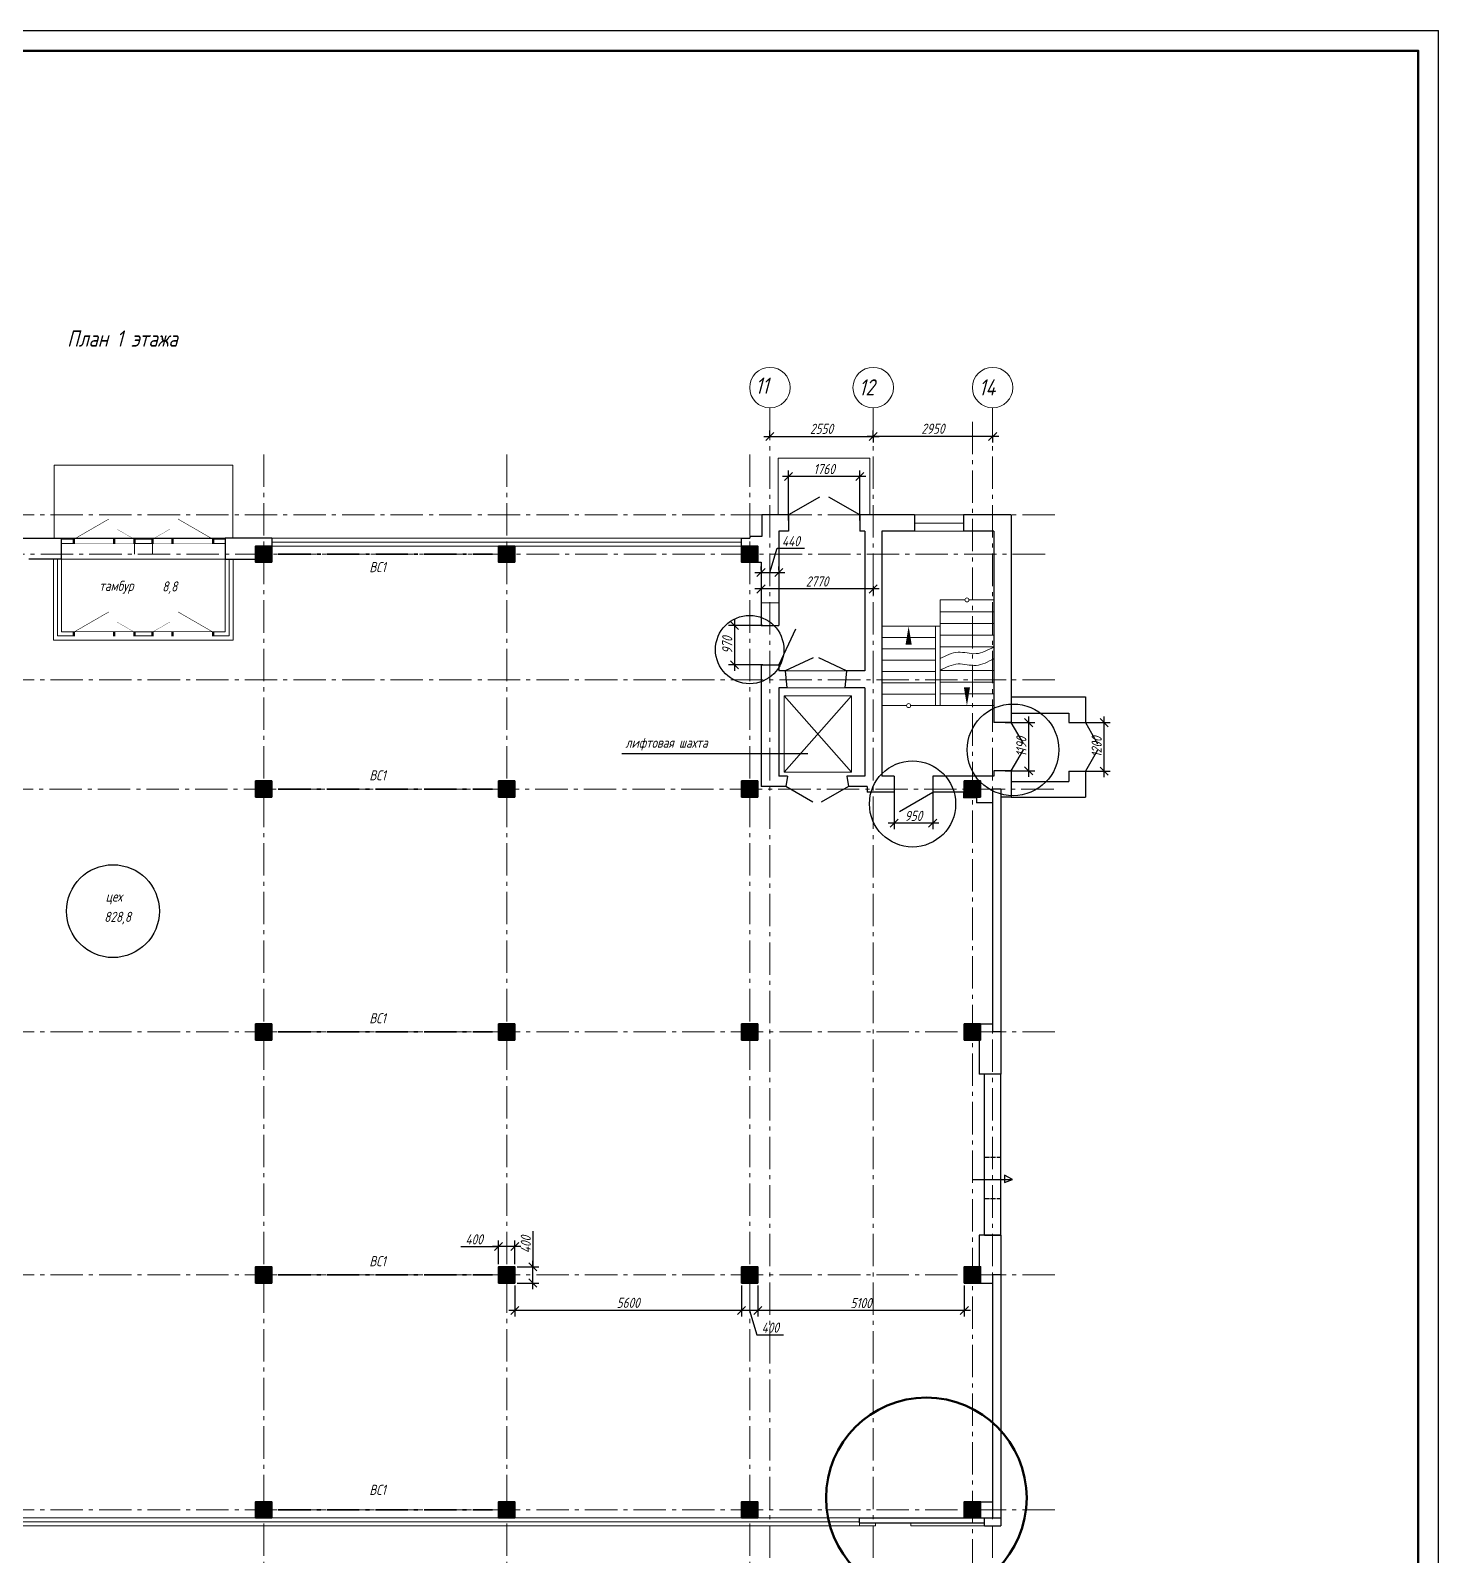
# Model space of a CAD drawing. Header units: millimetres. Extents: x 5341 to 134645, y 2795 to 129189.
# Drawn here: x 33574 to 68341, y 24569 to 62233 of the extents above; entities that cross this region are included whole.
import ezdxf

# ---------------------------------------------------------------- set-up
doc = ezdxf.new("R2010")
doc.units = ezdxf.units.MM
doc.linetypes.add('ACAD_ISO02W100', pattern=[15, 12, -3])
doc.linetypes.add('GOST2.303 6', pattern=[12, 8, -1.5, 1, -1.5])
doc.layers.get('Defpoints').update_dxf_attribs({"color": 1})
doc.layers.add('osi', color=1, linetype='GOST2.303 6', lineweight=15, plot=False)
doc.layers.add('razm', color=5, linetype='Continuous', lineweight=15, plot=False)
for name, color, linetype, lineweight in [('peregorodki', 7, 'Continuous', 20), ('АР_ДвериЗаполнение', 214, 'Continuous', 50), ('АР_Маскировка', 255, 'Continuous', 0), ('АР_ОкнаЗаполнение', 130, 'Continuous', 20), ('АР_Рамка', 7, 'Continuous', 30), ('АР_Текст', 165, 'Continuous', 25), ('Колонны', 244, 'Continuous', 35), ('Стены', 170, 'Continuous', 30), ('Тонкая', 190, 'Continuous', 18)]:
    doc.layers.add(name, color=color, linetype=linetype, lineweight=lineweight)
doc.styles.add('GOST 2.304', font='CS_Gost2304.shx', dxfattribs={"oblique": 15})
doc.styles.add('SPDS', font='SPDS.shx')
doc.styles.add('style2', font='CS_Gost2304.shx', dxfattribs={"oblique": 15})
doc.dimstyles.new('SPDS$0', dxfattribs={"dimscale": 100, "dimtxt": 2.5, "dimasz": 2, "dimexe": 1.5, "dimexo": 0.625, "dimgap": 0.5, "dimtad": 1, "dimdec": 0, "dimrnd": 0.001, "dimtxsty": 'SPDS', "dimblk": 'ARCHTICK', "dimcen": 2.5, "dimdle": 1.5, "dimadec": 0, "dimazin": 2, "dimtfac": 1, "dimtdec": 0, "dimtmove": 1, "dimatfit": 3, "dimfxl": 8, "dimtolj": 1, "dimtzin": 0, "dimarcsym": 0})

# ---------------------------------------------------------------- blocks, each defined once
blk = doc.blocks.new('_Oblique')
at = {"color": 0, "linetype": 'ByBlock', "lineweight": -2}
blk.add_line((-0.5, -0.5), (0.5, 0.5), dxfattribs=at)
blk = doc.blocks.new('*D1')
at = {"layer": 'Defpoints', "color": 0, "ltscale": 100, "transparency": 16777216}
for p in [(45532, 31699), (45979, 31699), (45532, 31299)]:
    blk.add_point(p, dxfattribs=at)
at = {"layer": 'razm', "color": 5, "lineweight": -2, "ltscale": 100, "transparency": 16777216}
for p, q in [((45979, 32576), (45979, 31699)), ((45979, 31149), (45979, 31849))]:
    blk.add_line(p, q, dxfattribs=at)
at = {"layer": 'razm', "color": 0, "lineweight": -2, "ltscale": 100, "transparency": 16777216}
blk.add_line((45595, 31699), (46129, 31699), dxfattribs=at)
at = {"layer": 'razm', "color": 0, "linetype": 'ByBlock', "lineweight": -2, "ltscale": 100, "transparency": 16777216}
blk.add_line((45595, 31299), (46129, 31299), dxfattribs=at)
at = {"layer": 'razm', "color": 5, "lineweight": -2, "ltscale": 100, "transparency": 16777216, "xscale": 200, "yscale": 200, "zscale": 200}
for p, rotation in [((45979, 31699), 90), ((45979, 31299), 270)]:
    blk.add_blockref('_Oblique', p, dxfattribs=dict(at, rotation=rotation))
at = {"layer": 'razm', "color": 5, "ltscale": 100, "transparency": 16777216, "insert": (45804, 32248), "char_height": 250, "attachment_point": 5, "rotation": 90, "style": 'style2'}
blk.add_mtext('\\A1;{\\Q15;400}', dxfattribs=at)
blk = doc.blocks.new('*D2')
at = {"layer": 'Defpoints', "color": 0, "ltscale": 100, "transparency": 16777216}
for p in [(45132, 32202), (45132, 31699), (45532, 31699)]:
    blk.add_point(p, dxfattribs=at)
at = {"layer": 'razm', "color": 5, "lineweight": -2, "ltscale": 100, "transparency": 16777216}
for p, q in [((44200, 32202), (45132, 32202)), ((45682, 32202), (44982, 32202))]:
    blk.add_line(p, q, dxfattribs=at)
at = {"layer": 'razm', "color": 0, "lineweight": -2, "ltscale": 100, "transparency": 16777216}
blk.add_line((45132, 31761), (45132, 32352), dxfattribs=at)
at = {"layer": 'razm', "color": 0, "linetype": 'ByBlock', "lineweight": -2, "ltscale": 100, "transparency": 16777216}
blk.add_line((45532, 31761), (45532, 32352), dxfattribs=at)
at = {"layer": 'razm', "color": 5, "lineweight": -2, "ltscale": 100, "transparency": 16777216, "xscale": 200, "yscale": 200, "zscale": 200, "rotation": 180}
blk.add_blockref('_Oblique', (45132, 32202), dxfattribs=at)
at = {"layer": 'razm', "color": 5, "lineweight": -2, "ltscale": 100, "transparency": 16777216, "xscale": 200, "yscale": 200, "zscale": 200}
blk.add_blockref('_Oblique', (45532, 32202), dxfattribs=at)
at = {"layer": 'razm', "color": 5, "ltscale": 100, "transparency": 16777216, "insert": (44528, 32377), "char_height": 250, "attachment_point": 5, "style": 'style2'}
blk.add_mtext('\\A1;{\\Q15;400}', dxfattribs=at)
blk = doc.blocks.new('*D3')
at = {"layer": 'Defpoints', "color": 0, "ltscale": 100, "transparency": 16777216}
for p in [(51532, 31299), (56632, 31299), (51532, 30623)]:
    blk.add_point(p, dxfattribs=at)
at = {"layer": 'razm', "color": 0, "lineweight": -2, "ltscale": 100, "transparency": 16777216}
blk.add_line((51532, 31236), (51532, 30473), dxfattribs=at)
at = {"layer": 'razm', "color": 0, "linetype": 'ByBlock', "lineweight": -2, "ltscale": 100, "transparency": 16777216}
blk.add_line((56632, 31236), (56632, 30473), dxfattribs=at)
at = {"layer": 'razm', "color": 5, "lineweight": -2, "ltscale": 100, "transparency": 16777216}
blk.add_line((56782, 30623), (51382, 30623), dxfattribs=at)
at = {"layer": 'razm', "color": 5, "lineweight": -2, "ltscale": 100, "transparency": 16777216, "xscale": 200, "yscale": 200, "zscale": 200, "rotation": 180}
blk.add_blockref('_Oblique', (51532, 30623), dxfattribs=at)
at = {"layer": 'razm', "color": 5, "lineweight": -2, "ltscale": 100, "transparency": 16777216, "xscale": 200, "yscale": 200, "zscale": 200}
blk.add_blockref('_Oblique', (56632, 30623), dxfattribs=at)
at = {"layer": 'razm', "color": 5, "ltscale": 100, "transparency": 16777216, "insert": (54082, 30803), "char_height": 250, "attachment_point": 5, "style": 'style2'}
blk.add_mtext('\\A1;{\\Q15;5100}', dxfattribs=at)
blk = doc.blocks.new('*D4')
at = {"layer": 'Defpoints', "color": 0, "ltscale": 100, "transparency": 16777216}
for p in [(51132, 31299), (51532, 31299), (51132, 30623)]:
    blk.add_point(p, dxfattribs=at)
at = {"layer": 'razm', "color": 0, "lineweight": -2, "ltscale": 100, "transparency": 16777216}
blk.add_line((51132, 31236), (51132, 30473), dxfattribs=at)
at = {"layer": 'razm', "color": 0, "linetype": 'ByBlock', "lineweight": -2, "ltscale": 100, "transparency": 16777216}
blk.add_line((51532, 31236), (51532, 30473), dxfattribs=at)
at = {"layer": 'razm', "color": 5, "lineweight": -2, "ltscale": 100, "transparency": 16777216}
for p, q in [((51682, 30623), (50982, 30623)), ((51332, 30623), (51512, 30023)), ((51512, 30023), (52169, 30023))]:
    blk.add_line(p, q, dxfattribs=at)
at = {"layer": 'razm', "color": 5, "lineweight": -2, "ltscale": 100, "transparency": 16777216, "xscale": 200, "yscale": 200, "zscale": 200, "rotation": 180}
blk.add_blockref('_Oblique', (51132, 30623), dxfattribs=at)
at = {"layer": 'razm', "color": 5, "lineweight": -2, "ltscale": 100, "transparency": 16777216, "xscale": 200, "yscale": 200, "zscale": 200}
blk.add_blockref('_Oblique', (51532, 30623), dxfattribs=at)
at = {"layer": 'razm', "color": 5, "ltscale": 100, "transparency": 16777216, "insert": (51841, 30198), "char_height": 250, "attachment_point": 5, "style": 'style2'}
blk.add_mtext('\\A1;{\\Q15;400}', dxfattribs=at)
blk = doc.blocks.new('*D5')
at = {"layer": 'Defpoints', "color": 0, "ltscale": 100, "transparency": 16777216}
for p in [(45532, 31299), (51132, 31299), (45532, 30623)]:
    blk.add_point(p, dxfattribs=at)
at = {"layer": 'razm', "color": 0, "lineweight": -2, "ltscale": 100, "transparency": 16777216}
blk.add_line((45532, 31236), (45532, 30473), dxfattribs=at)
at = {"layer": 'razm', "color": 0, "linetype": 'ByBlock', "lineweight": -2, "ltscale": 100, "transparency": 16777216}
blk.add_line((51132, 31236), (51132, 30473), dxfattribs=at)
at = {"layer": 'razm', "color": 5, "lineweight": -2, "ltscale": 100, "transparency": 16777216}
blk.add_line((51282, 30623), (45382, 30623), dxfattribs=at)
at = {"layer": 'razm', "color": 5, "lineweight": -2, "ltscale": 100, "transparency": 16777216, "xscale": 200, "yscale": 200, "zscale": 200, "rotation": 180}
blk.add_blockref('_Oblique', (45532, 30623), dxfattribs=at)
at = {"layer": 'razm', "color": 5, "lineweight": -2, "ltscale": 100, "transparency": 16777216, "xscale": 200, "yscale": 200, "zscale": 200}
blk.add_blockref('_Oblique', (51132, 30623), dxfattribs=at)
at = {"layer": 'razm', "color": 5, "ltscale": 100, "transparency": 16777216, "insert": (48332, 30810), "char_height": 250, "attachment_point": 5, "style": 'style2'}
blk.add_mtext('\\A1;{\\Q15;5600}', dxfattribs=at)
blk = doc.blocks.new('*D32')
at = {"layer": 'Defpoints', "color": 0, "ltscale": 100, "transparency": 16777216}
for p in [(54902, 43619), (55852, 43619), (54902, 42654)]:
    blk.add_point(p, dxfattribs=at)
at = {"layer": 'razm', "color": 0, "lineweight": -2, "ltscale": 100, "transparency": 16777216}
blk.add_line((54902, 43556), (54902, 42504), dxfattribs=at)
at = {"layer": 'razm', "color": 0, "linetype": 'ByBlock', "lineweight": -2, "ltscale": 100, "transparency": 16777216}
blk.add_line((55852, 43556), (55852, 42504), dxfattribs=at)
at = {"layer": 'razm', "color": 5, "lineweight": -2, "ltscale": 100, "transparency": 16777216}
blk.add_line((56002, 42654), (54752, 42654), dxfattribs=at)
at = {"layer": 'razm', "color": 5, "lineweight": -2, "ltscale": 100, "transparency": 16777216, "xscale": 200, "yscale": 200, "zscale": 200, "rotation": 180}
blk.add_blockref('_Oblique', (54902, 42654), dxfattribs=at)
at = {"layer": 'razm', "color": 5, "lineweight": -2, "ltscale": 100, "transparency": 16777216, "xscale": 200, "yscale": 200, "zscale": 200}
blk.add_blockref('_Oblique', (55852, 42654), dxfattribs=at)
at = {"layer": 'razm', "color": 5, "ltscale": 100, "transparency": 16777216, "insert": (55377, 42836), "char_height": 250, "attachment_point": 5, "style": 'style2'}
blk.add_mtext('\\A1;950', dxfattribs=at)
blk = doc.blocks.new('*D33')
at = {"layer": 'Defpoints', "color": 0, "ltscale": 100, "transparency": 16777216}
for p in [(57577, 45139), (58222, 45139), (57577, 43949)]:
    blk.add_point(p, dxfattribs=at)
at = {"layer": 'razm', "color": 5, "lineweight": -2, "ltscale": 100, "transparency": 16777216}
blk.add_line((58222, 43799), (58222, 45289), dxfattribs=at)
at = {"layer": 'razm', "color": 0, "lineweight": -2, "ltscale": 100, "transparency": 16777216}
blk.add_line((57640, 45139), (58372, 45139), dxfattribs=at)
at = {"layer": 'razm', "color": 0, "linetype": 'ByBlock', "lineweight": -2, "ltscale": 100, "transparency": 16777216}
blk.add_line((57640, 43949), (58372, 43949), dxfattribs=at)
at = {"layer": 'razm', "color": 5, "lineweight": -2, "ltscale": 100, "transparency": 16777216, "xscale": 200, "yscale": 200, "zscale": 200}
for p, rotation in [((58222, 45139), 90), ((58222, 43949), 270)]:
    blk.add_blockref('_Oblique', p, dxfattribs=dict(at, rotation=rotation))
at = {"layer": 'razm', "color": 5, "ltscale": 100, "transparency": 16777216, "insert": (58039, 44544), "char_height": 250, "attachment_point": 5, "rotation": 90, "style": 'style2'}
blk.add_mtext('\\A1;1190', dxfattribs=at)
blk = doc.blocks.new('*D34')
at = {"layer": 'Defpoints', "color": 0, "ltscale": 100, "transparency": 16777216}
for p in [(59521, 45139), (60086, 45139), (59521, 43939)]:
    blk.add_point(p, dxfattribs=at)
at = {"layer": 'razm', "color": 5, "lineweight": -2, "ltscale": 100, "transparency": 16777216}
blk.add_line((60086, 43789), (60086, 45289), dxfattribs=at)
at = {"layer": 'razm', "color": 0, "lineweight": -2, "ltscale": 100, "transparency": 16777216}
blk.add_line((59584, 45139), (60236, 45139), dxfattribs=at)
at = {"layer": 'razm', "color": 0, "linetype": 'ByBlock', "lineweight": -2, "ltscale": 100, "transparency": 16777216}
blk.add_line((59584, 43939), (60236, 43939), dxfattribs=at)
at = {"layer": 'razm', "color": 5, "lineweight": -2, "ltscale": 100, "transparency": 16777216, "xscale": 200, "yscale": 200, "zscale": 200}
for p, rotation in [((60086, 45139), 90), ((60086, 43939), 270)]:
    blk.add_blockref('_Oblique', p, dxfattribs=dict(at, rotation=rotation))
at = {"layer": 'razm', "color": 5, "ltscale": 100, "transparency": 16777216, "insert": (59901, 44539), "char_height": 250, "attachment_point": 5, "rotation": 90, "style": 'style2'}
blk.add_mtext('\\A1;1200', dxfattribs=at)
blk = doc.blocks.new('*D35')
at = {"layer": 'Defpoints', "color": 0, "ltscale": 100, "transparency": 16777216}
for p in [(52292, 51220), (52292, 50069), (54052, 50069)]:
    blk.add_point(p, dxfattribs=at)
at = {"layer": 'razm', "color": 0, "lineweight": -2, "ltscale": 100, "transparency": 16777216}
blk.add_line((52292, 50131), (52292, 51370), dxfattribs=at)
at = {"layer": 'razm', "color": 0, "linetype": 'ByBlock', "lineweight": -2, "ltscale": 100, "transparency": 16777216}
blk.add_line((54052, 50131), (54052, 51370), dxfattribs=at)
at = {"layer": 'razm', "color": 5, "lineweight": -2, "ltscale": 100, "transparency": 16777216}
blk.add_line((54202, 51220), (52142, 51220), dxfattribs=at)
at = {"layer": 'razm', "color": 5, "lineweight": -2, "ltscale": 100, "transparency": 16777216, "xscale": 200, "yscale": 200, "zscale": 200, "rotation": 180}
blk.add_blockref('_Oblique', (52292, 51220), dxfattribs=at)
at = {"layer": 'razm', "color": 5, "lineweight": -2, "ltscale": 100, "transparency": 16777216, "xscale": 200, "yscale": 200, "zscale": 200}
blk.add_blockref('_Oblique', (54052, 51220), dxfattribs=at)
at = {"layer": 'razm', "color": 5, "ltscale": 100, "transparency": 16777216, "insert": (53172, 51402), "char_height": 250, "attachment_point": 5, "style": 'style2'}
blk.add_mtext('\\A1;1760', dxfattribs=at)
blk = doc.blocks.new('*D36')
at = {"layer": 'Defpoints', "color": 0, "ltscale": 100, "transparency": 16777216}
for p in [(51720, 47539), (50960, 46569), (51720, 46569)]:
    blk.add_point(p, dxfattribs=at)
at = {"layer": 'razm', "color": 0, "linetype": 'ByBlock', "lineweight": -2, "ltscale": 100, "transparency": 16777216}
blk.add_line((51658, 47539), (50810, 47539), dxfattribs=at)
at = {"layer": 'razm', "color": 5, "lineweight": -2, "ltscale": 100, "transparency": 16777216}
blk.add_line((50960, 47689), (50960, 46419), dxfattribs=at)
at = {"layer": 'razm', "color": 0, "lineweight": -2, "ltscale": 100, "transparency": 16777216}
blk.add_line((51658, 46569), (50810, 46569), dxfattribs=at)
at = {"layer": 'razm', "color": 5, "lineweight": -2, "ltscale": 100, "transparency": 16777216, "xscale": 200, "yscale": 200, "zscale": 200}
for p, rotation in [((50960, 47539), 90), ((50960, 46569), 270)]:
    blk.add_blockref('_Oblique', p, dxfattribs=dict(at, rotation=rotation))
at = {"layer": 'razm', "color": 5, "ltscale": 100, "transparency": 16777216, "insert": (50778, 47054), "char_height": 250, "attachment_point": 5, "rotation": 90, "style": 'style2'}
blk.add_mtext('\\A1;970', dxfattribs=at)
blk = doc.blocks.new('*U11')
at = {"color": 7, "linetype": 'ByBlock', "true_color": 0xffffff}
blk.add_wipeout([(1000, -105), (0, -105), (0, 5), (1000, 5)], dxfattribs=at).dxf.layer = 'АР_Маскировка'
at = {"linetype": 'ByBlock', "lineweight": 50}
for p, q in [((0, 0), (0, -100)), ((1000, 0), (1000, -100))]:
    blk.add_line(p, q, dxfattribs=at)
at = {"layer": 'АР_ДвериЗаполнение', "lineweight": 13}
blk.add_lwpolyline([(0, 0, 13.3, 13.3, 0), (866, 500, 0, 0, -0.145691), (1000, 7, 0, 0, -1.462159)], format="xyseb", dxfattribs=at)
blk = doc.blocks.new('*U48')
at = {"color": 7, "linetype": 'ByBlock', "true_color": 0xffffff}
blk.add_wipeout([(500, -105), (0, -105), (0, 5), (500, 5)], dxfattribs=at).dxf.layer = 'АР_Маскировка'
at = {"linetype": 'ByBlock', "lineweight": 50}
for p, q in [((0, 0), (0, -100)), ((500, 0), (500, -100))]:
    blk.add_line(p, q, dxfattribs=at)
at = {"layer": 'АР_ДвериЗаполнение', "lineweight": 13}
blk.add_lwpolyline([(0, 0, 6.67, 6.67, 0), (433, 250, 0, 0, -0.145691), (500, 3, 0, 0, -1.462159)], format="xyseb", dxfattribs=at)
blk = doc.blocks.new('*D62')
at = {"layer": 'Defpoints', "color": 0, "ltscale": 100, "transparency": 16777216}
for p in [(54382, 52280), (54382, 52206), (57332, 52280)]:
    blk.add_point(p, dxfattribs=at)
at = {"layer": 'peregorodki', "color": 5, "lineweight": -2, "ltscale": 100, "transparency": 16777216}
for p, q in [((57482, 52206), (54232, 52206)), ((54382, 52217), (54382, 52056))]:
    blk.add_line(p, q, dxfattribs=at)
at = {"layer": 'peregorodki', "color": 5, "linetype": 'ByBlock', "lineweight": -2, "ltscale": 100, "transparency": 16777216}
blk.add_line((57332, 52217), (57332, 52056), dxfattribs=at)
at = {"layer": 'peregorodki', "color": 5, "lineweight": -2, "ltscale": 100, "transparency": 16777216, "xscale": 200, "yscale": 200, "zscale": 200, "rotation": 180}
blk.add_blockref('_Oblique', (54382, 52206), dxfattribs=at)
at = {"layer": 'peregorodki', "color": 5, "lineweight": -2, "ltscale": 100, "transparency": 16777216, "xscale": 200, "yscale": 200, "zscale": 200}
blk.add_blockref('_Oblique', (57332, 52206), dxfattribs=at)
at = {"layer": 'peregorodki', "color": 5, "ltscale": 100, "transparency": 16777216, "insert": (55857, 52397), "char_height": 250, "attachment_point": 5, "style": 'style2'}
blk.add_mtext('\\A1;2950', dxfattribs=at)
blk = doc.blocks.new('*D63')
at = {"layer": 'Defpoints', "color": 0, "ltscale": 100, "transparency": 16777216}
for p in [(51612, 48570), (51612, 48440), (54382, 48570)]:
    blk.add_point(p, dxfattribs=at)
at = {"layer": 'peregorodki', "color": 5, "lineweight": -2, "ltscale": 100, "transparency": 16777216}
for p, q in [((54532, 48440), (51462, 48440)), ((51612, 48507), (51612, 48290))]:
    blk.add_line(p, q, dxfattribs=at)
at = {"layer": 'peregorodki', "color": 5, "linetype": 'ByBlock', "lineweight": -2, "ltscale": 100, "transparency": 16777216}
blk.add_line((54382, 48507), (54382, 48290), dxfattribs=at)
at = {"layer": 'peregorodki', "color": 5, "lineweight": -2, "ltscale": 100, "transparency": 16777216, "xscale": 200, "yscale": 200, "zscale": 200, "rotation": 180}
blk.add_blockref('_Oblique', (51612, 48440), dxfattribs=at)
at = {"layer": 'peregorodki', "color": 5, "lineweight": -2, "ltscale": 100, "transparency": 16777216, "xscale": 200, "yscale": 200, "zscale": 200}
blk.add_blockref('_Oblique', (54382, 48440), dxfattribs=at)
at = {"layer": 'peregorodki', "color": 5, "ltscale": 100, "transparency": 16777216, "insert": (52997, 48625), "char_height": 250, "attachment_point": 5, "style": 'style2'}
blk.add_mtext('\\A1;2770', dxfattribs=at)
blk = doc.blocks.new('*D64')
at = {"layer": 'Defpoints', "color": 0, "ltscale": 100, "transparency": 16777216}
for p in [(51612, 48846), (52052, 48846), (52052, 48846)]:
    blk.add_point(p, dxfattribs=at)
at = {"layer": 'peregorodki', "color": 5, "lineweight": -2, "ltscale": 100, "transparency": 16777216}
for p, q in [((51832, 48846), (52012, 49446)), ((52012, 49446), (52688, 49446)), ((52052, 48908), (52052, 48996)), ((51462, 48846), (52202, 48846))]:
    blk.add_line(p, q, dxfattribs=at)
at = {"layer": 'peregorodki', "color": 5, "linetype": 'ByBlock', "lineweight": -2, "ltscale": 100, "transparency": 16777216}
blk.add_line((51612, 48908), (51612, 48996), dxfattribs=at)
at = {"layer": 'peregorodki', "color": 5, "lineweight": -2, "ltscale": 100, "transparency": 16777216, "xscale": 200, "yscale": 200, "zscale": 200, "rotation": 180}
blk.add_blockref('_Oblique', (51612, 48846), dxfattribs=at)
at = {"layer": 'peregorodki', "color": 5, "lineweight": -2, "ltscale": 100, "transparency": 16777216, "xscale": 200, "yscale": 200, "zscale": 200}
blk.add_blockref('_Oblique', (52052, 48846), dxfattribs=at)
at = {"layer": 'peregorodki', "color": 5, "ltscale": 100, "transparency": 16777216, "insert": (52350, 49620), "char_height": 250, "attachment_point": 5, "style": 'style2'}
blk.add_mtext('\\A1;440', dxfattribs=at)
blk = doc.blocks.new('*D65')
at = {"layer": 'Defpoints', "color": 0, "ltscale": 100, "transparency": 16777216}
for p in [(51832, 52150), (54382, 52206), (54382, 52150)]:
    blk.add_point(p, dxfattribs=at)
at = {"layer": 'peregorodki', "color": 5, "linetype": 'ByBlock', "lineweight": -2, "ltscale": 100, "transparency": 16777216}
blk.add_line((51832, 52213), (51832, 52356), dxfattribs=at)
at = {"layer": 'peregorodki', "color": 5, "lineweight": -2, "ltscale": 100, "transparency": 16777216}
for p, q in [((54382, 52213), (54382, 52356)), ((51682, 52206), (54532, 52206))]:
    blk.add_line(p, q, dxfattribs=at)
at = {"layer": 'peregorodki', "color": 5, "lineweight": -2, "ltscale": 100, "transparency": 16777216, "xscale": 200, "yscale": 200, "zscale": 200, "rotation": 180}
blk.add_blockref('_Oblique', (51832, 52206), dxfattribs=at)
at = {"layer": 'peregorodki', "color": 5, "lineweight": -2, "ltscale": 100, "transparency": 16777216, "xscale": 200, "yscale": 200, "zscale": 200}
blk.add_blockref('_Oblique', (54382, 52206), dxfattribs=at)
at = {"layer": 'peregorodki', "color": 5, "ltscale": 100, "transparency": 16777216, "insert": (53107, 52395), "char_height": 250, "attachment_point": 5, "style": 'style2'}
blk.add_mtext('\\A1;2550', dxfattribs=at)

msp = doc.modelspace()

# ---------------------------------------------------------------- linework, layer by layer
at = {"layer": 'Defpoints', "ltscale": 100}
for p, q in [((57825, 33857), (57622.5, 33961.5)), ((57622.5, 33961.5), (57622.5, 33777.5)), ((56832.3, 33857), (57825, 33857)), ((57622.5, 33777.5), (57825, 33857))]:
    msp.add_line(p, q, dxfattribs=at)
for centre, radius in [((51332.3, 46944.6), 844.3), ((57835.6, 44465.9), 1132.1), ((55354, 43131.1), 1063.9), ((35610, 40483), 1146.6)]:
    msp.add_circle(centre, radius, dxfattribs=at)
at = {"layer": 'Defpoints', "lineweight": 50, "ltscale": 100}
msp.add_circle((55695, 25991.5), 2477.1, dxfattribs=at)
at = {"layer": 'osi', "ltscale": 100}
for p, q in [((51832.3, 52912.8), (51832.3, 22364)), ((54382.3, 52912.8), (54382.3, 22022)), ((57332.3, 52912.8), (57332.3, 22022)), ((56832.3, 52570), (56832.3, 22364)), ((39332.3, 51760.8), (39332.3, 22022)), ((45332.3, 51760.8), (45332.3, 22022)), ((51332.3, 51760.8), (51332.3, 22022)), ((58865.7, 50268.8), (10538.5, 50268.8)), ((58625.6, 49298.8), (10990, 49298.8)), ((58865.7, 46198.8), (10538.5, 46198.8)), ((58838.9, 43498.8), (10538.5, 43498.8)), ((58865.7, 37498.8), (10538.5, 37498.8)), ((58865.7, 31498.8), (10538.5, 31498.8)), ((58865.7, 25699.2), (10538.5, 25699.2))]:
    msp.add_line(p, q, dxfattribs=at)
at = {"layer": 'osi', "linetype": 'Continuous', "ltscale": 100}
for centre in [(51832.3, 53412.8), (54382.3, 53412.8), (57332.3, 53412.8)]:
    msp.add_circle(centre, 500, dxfattribs=at)
at = {"layer": 'peregorodki', "ltscale": 100}
for p, q in [((52032.3, 50268.8), (52032.3, 51668.8)), ((52032.3, 51668.8), (54302.3, 51668.8)), ((54302.3, 50268.8), (54302.3, 51668.8)), ((34154.5, 49698.8), (34154.5, 51498.8)), ((34154.5, 51498.8), (38570.2, 51498.8)), ((38570.2, 49698.8), (38570.2, 51498.8)), ((36142.3, 49666.5), (36142.3, 49298.8)), ((34342.3, 49178.8), (38382.3, 49178.8)), ((51612.3, 48096), (52052.3, 48096)), ((53722.3, 46418.8), (52212.3, 46418.8)), ((53682.3, 45998.8), (52252.3, 45998.8)), ((52187.5, 45801), (53850, 43913.5)), ((53850, 45801), (52187.5, 43913.5)), ((56632.3, 37298.8), (56632.3, 37698.8)), ((51252.3, 31698.8), (51132.3, 31698.8)), ((51252.3, 31698.8), (51252.3, 31698.8))]:
    msp.add_line(p, q, dxfattribs=at)
msp.add_lwpolyline([(52187.5, 45801), (53850, 45801), (53850, 43913.5), (52187.5, 43913.5)], close=True, dxfattribs=at)
at = {"layer": 'АР_ОкнаЗаполнение', "ltscale": 100}
for p, q in [((56612.3, 50268.8), (55402.3, 50268.8)), ((55402.3, 50068.8), (56612.3, 50068.8)), ((56612.3, 49868.8), (55402.3, 49868.8)), ((38382.3, 49671.8), (34342.3, 49671.8)), ((38382.3, 49562.2), (34342.3, 49562.2)), ((39532.3, 49698.8), (45332.3, 49698.8)), ((39532.3, 49598.8), (51132.3, 49598.8)), ((39532.3, 49498.8), (45332.3, 49498.8)), ((45332.3, 49698.8), (51132.3, 49698.8)), ((45332.3, 49498.8), (51132.3, 49498.8)), ((34142.3, 49178.8), (34142.3, 47178.8)), ((34242.3, 49178.8), (34242.3, 47278.8)), ((34342.3, 49298.8), (34342.3, 47378.8)), ((38382.3, 49298.8), (38382.3, 47378.8)), ((38482.3, 49178.8), (38482.3, 47278.8)), ((38582.3, 49178.8), (38582.3, 47178.8)), ((34142.3, 47178.8), (38582.3, 47178.8)), ((34242.3, 47278.8), (38482.3, 47278.8)), ((34342.3, 47378.8), (38382.3, 47378.8)), ((54042.3, 25398.8), (21132.3, 25398.8)), ((33332.3, 25498.8), (39332.3, 25498.8)), ((33332.3, 25298.8), (39332.3, 25298.8)), ((39332.3, 25498.8), (45332.3, 25498.8)), ((39332.3, 25298.8), (45332.3, 25298.8)), ((45332.3, 25498.8), (51332.3, 25498.8)), ((45332.3, 25298.8), (51332.3, 25298.8)), ((51332.3, 25498.8), (54042.3, 25498.8)), ((51332.3, 25298.8), (54042.3, 25298.8))]:
    msp.add_line(p, q, dxfattribs=at)
at = {"layer": 'АР_Рамка'}
for p in [(5341.3, 62232.7), (68341.3, 2832.7)]:
    msp.add_line(p, (68341.3, 62232.7), dxfattribs=at)
at = {"layer": 'АР_Рамка', "lineweight": 50}
msp.add_lwpolyline([(67841.3, 3332.7), (7341.3, 3332.7), (7341.3, 61732.7), (67841.3, 61732.7), (67841.3, 3332.7)], close=True, dxfattribs=at)
at = {"layer": 'АР_Текст', "lineweight": 25}
msp.add_line((48176.5, 44379), (52771, 44379), dxfattribs=at)
at = {"layer": 'Колонны', "color": 0}
for p, q in [((39532.3, 49498.8), (39132.3, 49498.8)), ((39132.3, 49498.8), (39132.3, 49098.8)), ((39532.3, 49098.8), (39532.3, 49498.8)), ((45532.3, 49498.8), (45132.3, 49498.8)), ((45132.3, 49498.8), (45132.3, 49098.8)), ((45532.3, 49098.8), (45532.3, 49498.8)), ((51532.3, 49498.8), (51132.3, 49498.8)), ((51132.3, 49498.8), (51132.3, 49098.8)), ((51532.3, 49098.8), (51532.3, 49498.8)), ((39132.3, 49098.8), (39532.3, 49098.8)), ((45132.3, 49098.8), (45532.3, 49098.8)), ((51132.3, 49098.8), (51532.3, 49098.8)), ((39532.3, 43698.8), (39132.3, 43698.8)), ((39132.3, 43698.8), (39132.3, 43298.8)), ((39532.3, 43298.8), (39532.3, 43698.8)), ((45532.3, 43698.8), (45132.3, 43698.8)), ((45132.3, 43698.8), (45132.3, 43298.8)), ((45532.3, 43298.8), (45532.3, 43698.8)), ((51532.3, 43698.8), (51132.3, 43698.8)), ((51132.3, 43698.8), (51132.3, 43298.8)), ((51532.3, 43298.8), (51532.3, 43698.8)), ((57032.3, 43698.8), (56632.3, 43698.8)), ((56632.3, 43698.8), (56632.3, 43298.8)), ((57032.3, 43298.8), (57032.3, 43698.8)), ((39132.3, 43298.8), (39532.3, 43298.8)), ((45132.3, 43298.8), (45532.3, 43298.8)), ((51132.3, 43298.8), (51532.3, 43298.8)), ((56632.3, 43298.8), (57032.3, 43298.8)), ((39532.3, 37698.8), (39132.3, 37698.8)), ((39132.3, 37698.8), (39132.3, 37298.8)), ((39532.3, 37298.8), (39532.3, 37698.8)), ((45532.3, 37698.8), (45132.3, 37698.8)), ((45132.3, 37698.8), (45132.3, 37298.8)), ((45532.3, 37298.8), (45532.3, 37698.8)), ((51532.3, 37698.8), (51132.3, 37698.8)), ((51132.3, 37698.8), (51132.3, 37298.8)), ((51532.3, 37298.8), (51532.3, 37698.8)), ((57032.3, 37698.8), (56632.3, 37698.8)), ((56632.3, 37698.8), (56632.3, 37298.8)), ((57032.3, 37298.8), (57032.3, 37698.8)), ((39132.3, 37298.8), (39532.3, 37298.8)), ((45132.3, 37298.8), (45532.3, 37298.8)), ((51132.3, 37298.8), (51532.3, 37298.8)), ((56632.3, 37298.8), (57032.3, 37298.8)), ((39532.3, 31698.8), (39132.3, 31698.8)), ((39132.3, 31698.8), (39132.3, 31298.8)), ((39532.3, 31298.8), (39532.3, 31698.8)), ((45532.3, 31698.8), (45132.3, 31698.8)), ((45132.3, 31698.8), (45132.3, 31298.8)), ((45532.3, 31298.8), (45532.3, 31698.8)), ((51532.3, 31698.8), (51132.3, 31698.8)), ((51132.3, 31698.8), (51132.3, 31298.8)), ((51532.3, 31298.8), (51532.3, 31698.8)), ((57032.3, 31698.8), (56632.3, 31698.8)), ((56632.3, 31698.8), (56632.3, 31298.8)), ((57032.3, 31298.8), (57032.3, 31698.8)), ((39132.3, 31298.8), (39532.3, 31298.8)), ((45132.3, 31298.8), (45532.3, 31298.8)), ((51132.3, 31298.8), (51532.3, 31298.8)), ((56632.3, 31298.8), (57032.3, 31298.8)), ((45532.3, 25898.8), (45132.3, 25898.8)), ((45132.3, 25898.8), (45132.3, 25498.8)), ((45532.3, 25498.8), (45532.3, 25898.8)), ((51532.3, 25898.8), (51132.3, 25898.8)), ((51132.3, 25898.8), (51132.3, 25498.8)), ((51532.3, 25498.8), (51532.3, 25898.8)), ((57032.3, 25898.8), (56632.3, 25898.8)), ((56632.3, 25898.8), (56632.3, 25498.8)), ((57032.3, 25498.8), (57032.3, 25898.8)), ((45132.3, 25498.8), (45532.3, 25498.8)), ((51132.3, 25498.8), (51532.3, 25498.8)), ((56632.3, 25498.8), (57032.3, 25498.8))]:
    msp.add_line(p, q, dxfattribs=at)
at = {"layer": 'Колонны', "ltscale": 100}
for points in [[(39532.3, 49098.8), (39132.3, 49098.8), (39132.3, 49498.8), (39532.3, 49498.8)], [(45532.3, 49098.8), (45132.3, 49098.8), (45132.3, 49498.8), (45532.3, 49498.8)], [(51532.3, 49098.8), (51132.3, 49098.8), (51132.3, 49498.8), (51532.3, 49498.8)], [(39532.3, 43298.8), (39132.3, 43298.8), (39132.3, 43698.8), (39532.3, 43698.8)], [(45532.3, 43298.8), (45132.3, 43298.8), (45132.3, 43698.8), (45532.3, 43698.8)], [(51532.3, 43298.8), (51132.3, 43298.8), (51132.3, 43698.8), (51532.3, 43698.8)], [(57032.3, 43298.8), (56632.3, 43298.8), (56632.3, 43698.8), (57032.3, 43698.8)], [(39532.3, 37298.8), (39132.3, 37298.8), (39132.3, 37698.8), (39532.3, 37698.8)], [(45532.3, 37298.8), (45132.3, 37298.8), (45132.3, 37698.8), (45532.3, 37698.8)], [(51532.3, 37298.8), (51132.3, 37298.8), (51132.3, 37698.8), (51532.3, 37698.8)], [(57032.3, 37298.8), (56632.3, 37298.8), (56632.3, 37698.8), (57032.3, 37698.8)], [(39532.3, 31298.8), (39132.3, 31298.8), (39132.3, 31698.8), (39532.3, 31698.8)], [(45532.3, 31298.8), (45132.3, 31298.8), (45132.3, 31698.8), (45532.3, 31698.8)], [(51532.3, 31298.8), (51132.3, 31298.8), (51132.3, 31698.8), (51532.3, 31698.8)], [(57032.3, 31298.8), (56632.3, 31298.8), (56632.3, 31698.8), (57032.3, 31698.8)], [(39532.3, 25498.8), (39132.3, 25498.8), (39132.3, 25898.8), (39532.3, 25898.8)], [(45532.3, 25498.8), (45132.3, 25498.8), (45132.3, 25898.8), (45532.3, 25898.8)], [(51532.3, 25498.8), (51132.3, 25498.8), (51132.3, 25898.8), (51532.3, 25898.8)], [(57032.3, 25498.8), (56632.3, 25498.8), (56632.3, 25898.8), (57032.3, 25898.8)]]:
    msp.add_lwpolyline(points, close=True, dxfattribs=at)
for points in [[(39532.3, 49498.8), (39532.3, 49098.8), (39132.3, 49498.8), (39132.3, 49098.8)], [(45532.3, 49498.8), (45532.3, 49098.8), (45132.3, 49498.8), (45132.3, 49098.8)], [(51532.3, 49498.8), (51532.3, 49098.8), (51132.3, 49498.8), (51132.3, 49098.8)], [(39532.3, 43698.8), (39532.3, 43298.8), (39132.3, 43698.8), (39132.3, 43298.8)], [(45532.3, 43698.8), (45532.3, 43298.8), (45132.3, 43698.8), (45132.3, 43298.8)], [(51532.3, 43698.8), (51532.3, 43298.8), (51132.3, 43698.8), (51132.3, 43298.8)], [(57032.3, 43698.8), (57032.3, 43298.8), (56632.3, 43698.8), (56632.3, 43298.8)], [(39532.3, 37698.8), (39532.3, 37298.8), (39132.3, 37698.8), (39132.3, 37298.8)], [(45532.3, 37698.8), (45532.3, 37298.8), (45132.3, 37698.8), (45132.3, 37298.8)], [(51532.3, 37698.8), (51532.3, 37298.8), (51132.3, 37698.8), (51132.3, 37298.8)], [(57032.3, 37698.8), (57032.3, 37298.8), (56632.3, 37698.8), (56632.3, 37298.8)], [(39532.3, 31698.8), (39532.3, 31298.8), (39132.3, 31698.8), (39132.3, 31298.8)], [(45532.3, 31698.8), (45532.3, 31298.8), (45132.3, 31698.8), (45132.3, 31298.8)], [(51532.3, 31698.8), (51532.3, 31298.8), (51132.3, 31698.8), (51132.3, 31298.8)], [(57032.3, 31698.8), (57032.3, 31298.8), (56632.3, 31698.8), (56632.3, 31298.8)], [(39532.3, 25898.8), (39532.3, 25498.8), (39132.3, 25898.8), (39132.3, 25498.8)], [(45532.3, 25898.8), (45532.3, 25498.8), (45132.3, 25898.8), (45132.3, 25498.8)], [(51532.3, 25898.8), (51532.3, 25498.8), (51132.3, 25898.8), (51132.3, 25498.8)], [(57032.3, 25898.8), (57032.3, 25498.8), (56632.3, 25898.8), (56632.3, 25498.8)]]:
    msp.add_solid(points, dxfattribs=at)
at = {"layer": 'Стены', "color": 0, "ltscale": 100}
for p, q in [((53054.4, 50708.8), (52292.3, 50268.8)), ((54052.3, 50268.8), (53290.2, 50708.8)), ((52292.3, 50268.8), (51632.3, 50268.8)), ((51632.3, 50268.8), (51632.3, 49738.8)), ((52292.3, 50268.8), (52292.3, 49868.8)), ((55402.3, 50268.8), (54052.3, 50268.8)), ((54052.3, 50268.8), (54052.3, 49868.8)), ((55402.3, 50268.8), (55402.3, 49868.8)), ((56612.3, 50268.8), (56612.3, 49868.8)), ((57792.3, 50268.8), (56612.3, 50268.8)), ((57792.3, 50268.8), (57792.3, 45138.8)), ((51632.3, 49738.8), (51332.3, 49738.8)), ((51332.3, 49738.8), (51332.3, 49698.8)), ((52052.3, 49868.8), (52052.3, 47538.8)), ((52292.3, 49868.8), (52052.3, 49868.8)), ((54172.3, 49868.8), (54052.3, 49868.8)), ((54172.3, 49868.8), (54172.3, 46418.8)), ((54592.3, 49868.8), (54592.3, 43818.8)), ((55402.3, 49868.8), (54592.3, 49868.8)), ((57362.3, 49868.8), (56612.3, 49868.8)), ((57362.3, 49868.8), (57362.3, 45138.8)), ((33132.3, 49698.8), (34342.3, 49698.8)), ((34342.3, 49178.8), (34342.3, 49698.8)), ((38382.3, 49698.8), (38382.3, 49178.8)), ((39532.3, 49698.8), (38382.3, 49698.8)), ((39532.3, 49698.8), (39532.3, 49498.8)), ((51132.3, 49498.8), (51132.3, 49698.8)), ((51132.3, 49698.8), (51332.3, 49698.8)), ((51132.3, 49498.8), (51532.3, 49498.8)), ((51532.3, 49098.8), (51532.3, 49498.8)), ((34342.3, 49178.8), (33532.3, 49178.8)), ((38382.3, 49178.8), (39132.3, 49178.8)), ((51532.3, 49098.8), (51612.3, 49098.8)), ((51612.3, 49098.8), (51612.3, 47538.8)), ((51612.3, 47538.8), (52052.3, 47538.8)), ((52462.3, 47447.9), (52052.3, 46568.8)), ((52896.6, 46737.8), (52212.3, 46418.8)), ((53722.3, 46418.8), (53038.1, 46737.8)), ((51612.3, 46568.8), (51612.3, 43558.8)), ((51612.3, 46568.8), (52052.3, 46568.8)), ((52052.3, 46568.8), (52052.3, 46418.8)), ((52212.3, 46418.8), (52052.3, 46418.8)), ((52212.3, 46418.8), (52252.3, 45998.8)), ((53722.3, 46418.8), (53682.3, 45998.8)), ((54172.3, 46418.8), (53722.3, 46418.8)), ((52052.3, 45998.8), (52052.3, 43818.8)), ((52252.3, 45998.8), (52052.3, 45998.8)), ((54172.3, 45998.8), (53682.3, 45998.8)), ((54172.3, 45998.8), (54172.3, 43818.8)), ((57792.3, 45778.8), (59622.3, 45778.8)), ((59622.3, 45778.8), (59622.3, 45138.8)), ((57792.3, 45368.8), (59212.3, 45368.8)), ((59212.3, 45368.8), (59212.3, 45138.8)), ((57792.3, 45138.8), (57362.3, 45138.8)), ((58089.8, 44623.5), (57792.3, 45138.8)), ((59212.3, 45138.8), (59622.3, 45138.8)), ((59622.3, 45138.8), (59922.3, 44619.2)), ((57792.3, 43948.8), (58089.8, 44464.1)), ((59922.3, 44458.4), (59622.3, 43938.8)), ((52262.3, 43818.8), (52052.3, 43818.8)), ((52262.3, 43818.8), (52222.3, 43558.8)), ((53732.3, 43818.8), (53772.3, 43558.8)), ((54172.3, 43818.8), (53732.3, 43818.8)), ((54902.3, 43818.8), (54592.3, 43818.8)), ((54902.3, 43818.8), (54902.3, 43418.8)), ((55852.3, 43818.8), (55852.3, 43418.8)), ((57362.3, 43818.8), (55852.3, 43818.8)), ((57362.3, 43948.8), (57362.3, 43818.8)), ((57792.3, 43948.8), (57362.3, 43948.8)), ((57792.3, 43948.8), (57792.3, 43298.8)), ((59212.3, 43938.8), (59212.3, 43688.8)), ((59212.3, 43938.8), (59622.3, 43938.8)), ((59622.3, 43938.8), (59622.3, 43298.8)), ((52222.3, 43558.8), (51612.3, 43558.8)), ((52893.5, 43171.3), (52222.3, 43558.8)), ((53772.3, 43558.8), (53101.2, 43171.3)), ((54232.3, 43558.8), (53772.3, 43558.8)), ((54232.3, 43558.8), (54232.3, 43418.8)), ((54902.3, 43418.8), (54232.3, 43418.8)), ((55029.6, 42943.8), (55852.3, 43418.8)), ((56612.3, 43418.8), (55852.3, 43418.8)), ((56612.3, 43418.8), (56612.3, 43278.8)), ((57332.3, 43498.8), (57332.3, 37498.8)), ((57532.3, 43498.8), (57332.3, 43498.8)), ((57532.3, 43498.8), (57532.3, 37498.8)), ((57792.3, 43688.8), (59212.3, 43688.8)), ((56932.3, 43278.8), (56612.3, 43278.8)), ((56932.3, 43278.8), (56932.3, 43158.8)), ((57332.3, 43158.8), (56932.3, 43158.8)), ((57792.3, 43298.8), (57532.3, 43298.8)), ((57792.3, 43298.8), (59622.3, 43298.8)), ((57032.3, 37698.8), (57332.3, 37698.8)), ((57002.3, 37298.8), (57002.3, 36458.8)), ((57532.3, 37498.8), (57332.3, 37498.8)), ((57532.3, 37498.8), (57532.3, 36458.8)), ((57532.3, 36458.8), (57002.3, 36458.8)), ((57002.3, 32478.8), (57002.3, 31698.8)), ((57532.3, 32478.8), (57002.3, 32478.8)), ((57532.3, 32478.8), (57532.3, 31498.8)), ((57032.3, 31298.8), (57332.3, 31298.8)), ((57332.3, 31498.8), (57332.3, 25498.8)), ((57532.3, 31498.8), (57332.3, 31498.8)), ((57532.3, 31498.8), (57532.3, 25498.8)), ((57032.3, 25898.8), (57332.3, 25898.8)), ((54042.3, 25378.8), (54042.3, 25498.8)), ((54042.3, 25498.8), (57132.3, 25498.8)), ((54042.3, 25378.8), (57132.3, 25378.8)), ((57132.3, 25298.8), (57132.3, 25498.8)), ((57132.3, 25498.8), (57532.3, 25498.8)), ((57132.3, 25298.8), (57532.3, 25298.8)), ((57532.3, 25498.8), (57532.3, 25298.8))]:
    msp.add_line(p, q, dxfattribs=at)
at = {"layer": 'Стены', "ltscale": 100}
for p, q in [((57132.3, 32478.8), (57132.3, 36458.8)), ((57532.3, 32478.8), (57532.3, 36458.8)), ((57132.3, 32478.8), (57532.3, 32478.8))]:
    msp.add_line(p, q, dxfattribs=at)
at = {"layer": 'Стены', "linetype": 'ACAD_ISO02W100', "ltscale": 10}
for p, q in [((57132.3, 34408.8), (57532.3, 34408.8)), ((57132.3, 33388.8), (57532.3, 33388.8))]:
    msp.add_line(p, q, dxfattribs=at)
at = {"layer": 'Тонкая', "color": 0, "linetype": 'GOST2.303 6', "lineweight": 35, "ltscale": 100}
for p, q in [((39692.3, 49298.8), (44982.3, 49298.8)), ((39692.3, 43498.8), (44982.3, 43498.8)), ((39692.3, 37498.8), (44982.3, 37498.8)), ((39692.3, 31498.8), (44982.3, 31498.8)), ((39692.3, 25698.8), (44982.3, 25698.8))]:
    msp.add_line(p, q, dxfattribs=at)
at = {"layer": 'Тонкая', "color": 0}
for p, q in [((56032.3, 48168.8), (56032.3, 45558.8)), ((55922.3, 47518.8), (55922.3, 45558.8)), ((57032.3, 25498.8), (57332.3, 25498.8))]:
    msp.add_line(p, q, dxfattribs=at)
at = {"layer": 'Тонкая', "color": 0, "ltscale": 100}
for p, q in [((56647.3, 48168.8), (56032.3, 48168.8)), ((57362.3, 47878.8), (56032.3, 47878.8)), ((57362.3, 48168.8), (56747.3, 48168.8)), ((55922.3, 47518.8), (54592.3, 47518.8)), ((55922.3, 47518.8), (56032.3, 47518.8)), ((57362.3, 47588.8), (56032.3, 47588.8)), ((55922.3, 47238.8), (54592.3, 47238.8)), ((57362.3, 47298.8), (56032.3, 47298.8)), ((55922.3, 46958.8), (54592.3, 46958.8)), ((57362.3, 47008.8), (56032.3, 47008.8)), ((55922.3, 46678.8), (54592.3, 46678.8)), ((55922.3, 46398.8), (54592.3, 46398.8)), ((57362.3, 46428.8), (56032.3, 46428.8)), ((55922.3, 46118.8), (54592.3, 46118.8)), ((57362.3, 46138.8), (56032.3, 46138.8)), ((55922.3, 45838.8), (54592.3, 45838.8)), ((57362.3, 45848.8), (56032.3, 45848.8)), ((55207.3, 45558.8), (54592.3, 45558.8)), ((55922.3, 45558.8), (55307.3, 45558.8)), ((55922.3, 45558.8), (56032.3, 45558.8)), ((57362.3, 45558.8), (56032.3, 45558.8)), ((54042.3, 25378.8), (54042.3, 25298.8)), ((54042.3, 25298.8), (54442.3, 25298.8)), ((54442.3, 25298.8), (54442.3, 25378.8)), ((55312.3, 25298.8), (55312.3, 25378.8)), ((55312.3, 25298.8), (57132.3, 25298.8))]:
    msp.add_line(p, q, dxfattribs=at)
for centre in [(56697.3, 48168.8), (55257.3, 45558.8)]:
    msp.add_circle(centre, 50, dxfattribs=at)
for points in [[(57362.3, 47008.8), (56921.7, 46843.1), (56477, 46877.1), (56032.3, 46718.8)], [(57362.3, 46718.8), (56921.7, 46553.1), (56477, 46587.1), (56032.3, 46428.8)]]:
    msp.add_spline(points, degree=3, dxfattribs=at)
for points in [[(55257.3, 47518.8), (55181.9, 47068.1), (55332.7, 47068.1)], [(56697.3, 45558.8), (56772.7, 46009.4), (56621.9, 46009.4)]]:
    msp.add_solid(points, dxfattribs=at)

# ---------------------------------------------------------------- texts
at = {"layer": 'osi', "color": 7, "lineweight": 25, "style": 'GOST 2.304', "oblique": 15}
for s, p in [('11', (51474.2, 53260.4)), ('12', (54028.7, 53218.9)), ('14', (56992.2, 53218.9))]:
    msp.add_text(s, height=400, dxfattribs=at).set_placement(p)
at = {"layer": 'АР_Текст', "lineweight": 25, "style": 'GOST 2.304', "oblique": 15}
for s, height, p in [('План 1 этажа', 400, (34478.6, 54424.6)), ('ВС1', 250, (41941, 48854.8)), ('тамбур', 250, (35268.5, 48392.5)), ('8,8', 250, (36825.5, 48376.5)), ('лифтовая шахта', 250, (48260.8, 44518.1)), ('ВС1', 250, (41941, 43713.1)), ('цех ', 250, (35429.5, 40720.5)), ('828,8', 250, (35394, 40217)), ('ВС1', 250, (41941, 37713.1)), ('ВС1', 250, (41941, 31713.1)), ('ВС1', 250, (41941, 26065.3))]:
    msp.add_text(s, height=height, dxfattribs=at).set_placement(p)

# ---------------------------------------------------------------- dimensions: what is measured, and where the dimension line sits
at = {"layer": 'peregorodki', "ltscale": 100}
for base, p1, p2, picture, middle in [((54382.3, 52205.5), (51832.3, 52150.5), (54382.3, 52150.5), '*D65', (53107.3, 52395.4)), ((54382.3, 52205.5), (57332.3, 52279.5), (54382.3, 52279.5), '*D62', (55857.3, 52397.4)), ((52052.3, 48845.5), (51612.3, 48845.5), (52052.3, 48845.5), '*D64', (52062.3, 49620.5)), ((51612.3, 48440.5), (54382.3, 48569.5), (51612.3, 48569.5), '*D63', (52997.3, 48625.2))]:
    dim = msp.add_linear_dim(base=base, p1=p1, p2=p2, dimstyle='SPDS$0', override={"dimscale": 100, "dimtxsty": 'style2', "dimblk": 'Oblique', "dimclrd": 5, "dimclre": 5, "dimclrt": 5}, dxfattribs=at)
    dim.commit()
    dim.dimension.update_dxf_attribs({"geometry": picture, "text_midpoint": middle})
at = {"layer": 'razm', "ltscale": 100}
for base, p1, p2, angle, picture, middle in [((52292.3, 51220), (54052.3, 50068.8), (52292.3, 50068.8), 180, '*D35', (53172.3, 51402.3)), ((50960, 46568.8), (51720.5, 47538.8), (51720.5, 46568.8), 270, '*D36', (50777.8, 47053.8)), ((58221.5, 45138.8), (57577.3, 43948.8), (57577.3, 45138.8), 270, '*D33', (58039.3, 44543.8)), ((60086, 45138.8), (59521.5, 43938.8), (59521.5, 45138.8), 270, '*D34', (59901.3, 44538.8)), ((54902.3, 42653.5), (55852.3, 43618.8), (54902.3, 43618.8), 180, '*D32', (55377.3, 42835.8))]:
    dim = msp.add_linear_dim(base=base, p1=p1, p2=p2, angle=angle, dimstyle='SPDS$0', override={"dimscale": 100, "dimtxsty": 'style2', "dimblk": 'Oblique', "dimclrd": 5, "dimclrt": 5}, dxfattribs=at)
    dim.commit()
    dim.dimension.update_dxf_attribs({"geometry": picture, "text_midpoint": middle})
for base, p1, p2, angle, picture, middle in [((45132.3, 32201.7), (45532.3, 31698.8), (45132.3, 31698.8), 180, '*D2', (44528.3, 32201.7)), ((45979.2, 31698.8), (45532.3, 31298.8), (45532.3, 31698.8), 270, '*D1', (45979.2, 32247.7))]:
    dim = msp.add_linear_dim(base=base, p1=p1, p2=p2, angle=angle, text='{\\Q15;<>}', dimstyle='SPDS$0', override={"dimscale": 100, "dimtxsty": 'style2', "dimblk": 'Oblique', "dimclrd": 5, "dimclrt": 5}, dxfattribs=at)
    dim.commit()
    dim.dimension.update_dxf_attribs({"geometry": picture, "text_midpoint": middle, "dimtype": 128})
for base, p1, p2, picture, middle in [((45532.3, 30623), (51132.3, 31298.8), (45532.3, 31298.8), '*D5', (48332.3, 30810.4)), ((51132.3, 30623), (51532.3, 31298.8), (51132.3, 31298.8), '*D4', (51562.3, 30198)), ((51532.3, 30623), (56632.3, 31298.8), (51532.3, 31298.8), '*D3', (54082.3, 30803.2))]:
    dim = msp.add_linear_dim(base=base, p1=p1, p2=p2, angle=180, text='{\\Q15;<>}', dimstyle='SPDS$0', override={"dimscale": 100, "dimtxsty": 'style2', "dimblk": 'Oblique', "dimclrd": 5, "dimclrt": 5}, dxfattribs=at)
    dim.commit()
    dim.dimension.update_dxf_attribs({"geometry": picture, "text_midpoint": middle})

# ---------------------------------------------------------------- next in the draw order: block references
at = {"layer": 'АР_ДвериЗаполнение', "ltscale": 100, "xscale": -1}
for p in [(38082.3, 49666.8), (38082.3, 47373.8)]:
    msp.add_blockref('*U11', p, dxfattribs=at)
at = {"layer": 'АР_ДвериЗаполнение', "ltscale": 100}
msp.add_blockref('*U11', (34642.3, 47373.8), dxfattribs=at)

# ---------------------------------------------------------------- next in the draw order: block references
for p in [(36582.3, 49666.8), (36582.3, 47373.8)]:
    msp.add_blockref('*U48', p, dxfattribs=at)
at = {"layer": 'АР_ДвериЗаполнение', "ltscale": 100, "xscale": -1}
msp.add_blockref('*U48', (36142.3, 47373.8), dxfattribs=at)

# ---------------------------------------------------------------- next in the draw order: linework, layer by layer
at = {"layer": 'peregorodki', "ltscale": 100}
for p, q in [((33615.5, 49698.8), (40094, 49698.8)), ((36582.3, 49666.5), (36582.3, 49298.8))]:
    msp.add_line(p, q, dxfattribs=at)

# ---------------------------------------------------------------- next in the draw order: block references
at = {"layer": 'АР_ДвериЗаполнение', "ltscale": 100}
msp.add_blockref('*U11', (34642.3, 49666.8), dxfattribs=at)

# ---------------------------------------------------------------- next in the draw order: block references
at = {"layer": 'АР_ДвериЗаполнение', "ltscale": 100, "xscale": -1}
msp.add_blockref('*U48', (36142.3, 49666.8), dxfattribs=at)

doc.saveas('drawing.dxf')
